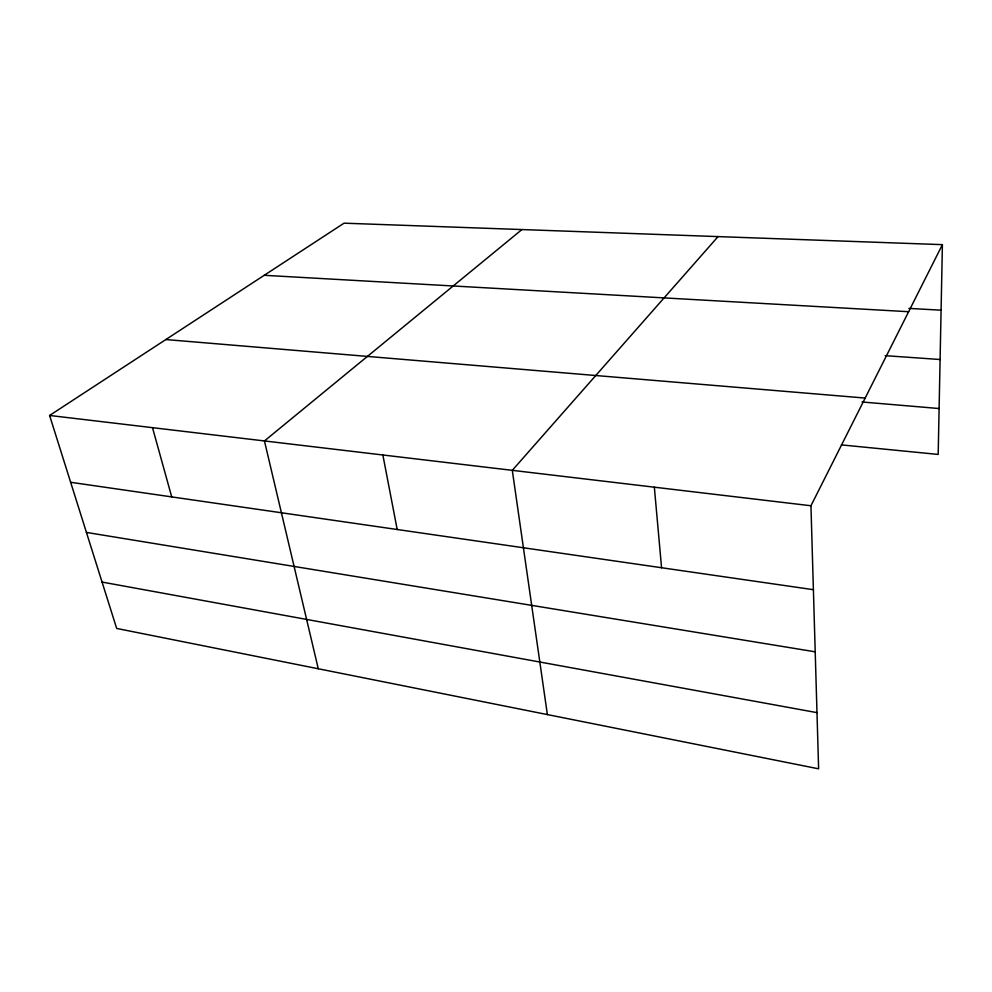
<?xml version="1.0" encoding="UTF-8"?>
<svg xmlns="http://www.w3.org/2000/svg" width="992" height="992" viewBox="0 0 992 992"><rect width="100%" height="100%" fill="white"/><g stroke="black" fill="none" stroke-linecap="round" stroke-linejoin="round"><path stroke-width="1.49" d="M942.4 244.652L810.948 505.759L818.623 768.825L116.672 628.444L49.6 415.462L344.05 223.175L942.4 244.652L938.184 454.435L841.365 444.887M718.059 236.604L512.294 470.332L547.373 714.575M521.916 229.561L264.442 440.944L318.271 668.757M908.895 308.4L941.086 310.186M264.232 275.305L908.635 311.711M885.149 355.657L940.094 359.513M165.85 339.549L865.173 398.065M862.036 401.983L939.114 408.53M49.6 415.462L810.948 505.759M70.643 482.286L813.403 589.694M86.428 532.419L815.213 651.818M102.077 582.068L816.986 712.64M152.508 427.664L171.715 496.905M382.862 454.993L397.197 529.517M654.348 487.184L661.565 567.746"/></g></svg>
